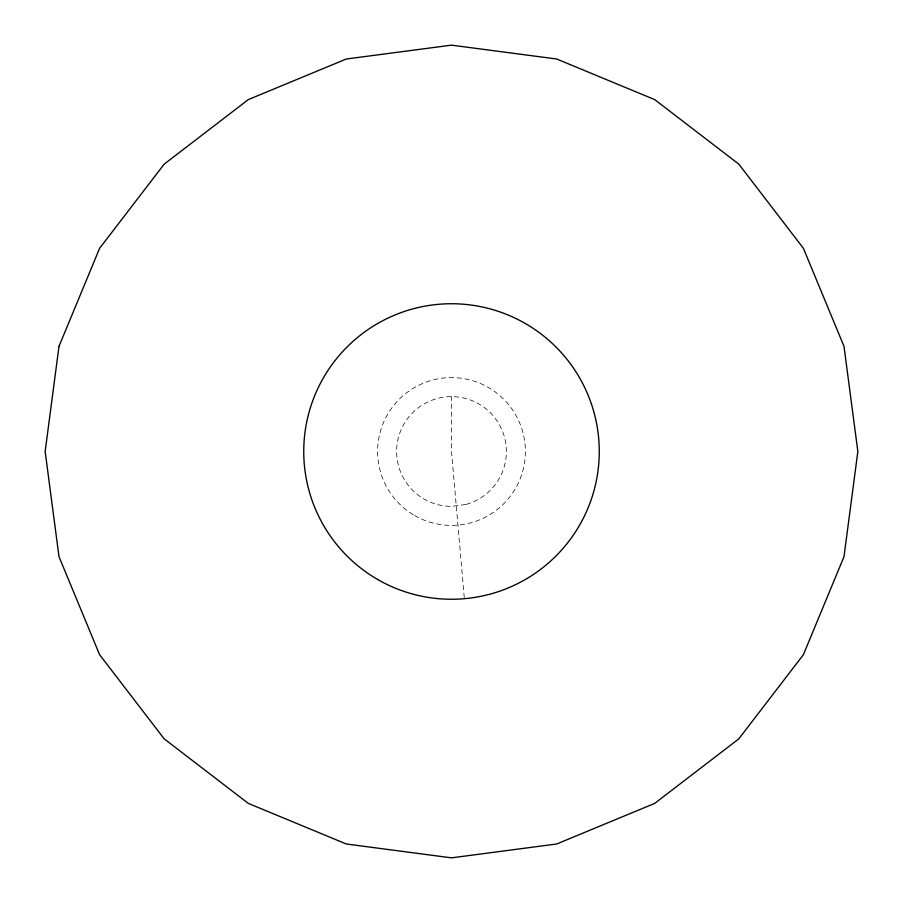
<?xml version="1.0" encoding="UTF-8"?>
<svg xmlns="http://www.w3.org/2000/svg" width="903" height="903" viewBox="0 0 903 903"><rect width="100%" height="100%" fill="white"/><g stroke="black" fill="none" stroke-linecap="round" stroke-linejoin="round"><path stroke-width="0.68" stroke-dasharray="4.51 3.39" d="M464.266 597.583L451.5 451.5L451.5 396.62M465.7 504.506L451.5 506.38A54.88 54.88 0 0 1 401.767 428.304A54.88 54.88 0 0 1 493.535 416.227A54.88 54.88 0 0 1 465.7 504.506M414.556 515.489A73.877 73.877 0 0 0 525.377 451.5A73.877 73.877 0 0 0 414.556 387.511A73.877 73.877 0 0 0 414.556 515.489"/><path stroke-width="1.35" d="M59 346.334L45.15 451.5L59 556.666L99.59 654.675L164.165 738.835L248.325 803.41L346.334 844L451.5 857.85L556.666 844L654.675 803.41L738.835 738.835L803.41 654.675L844 556.666L857.85 451.5L844 346.334L803.41 248.325L738.835 164.165L654.675 99.59L556.666 59L451.5 45.15L346.334 59L248.325 99.59L164.165 164.165L99.59 248.325L59 346.334M377.623 579.466A147.765 147.765 0 0 0 599.265 451.5A147.765 147.765 0 0 0 377.623 323.534A147.765 147.765 0 0 0 377.623 579.466"/></g></svg>
